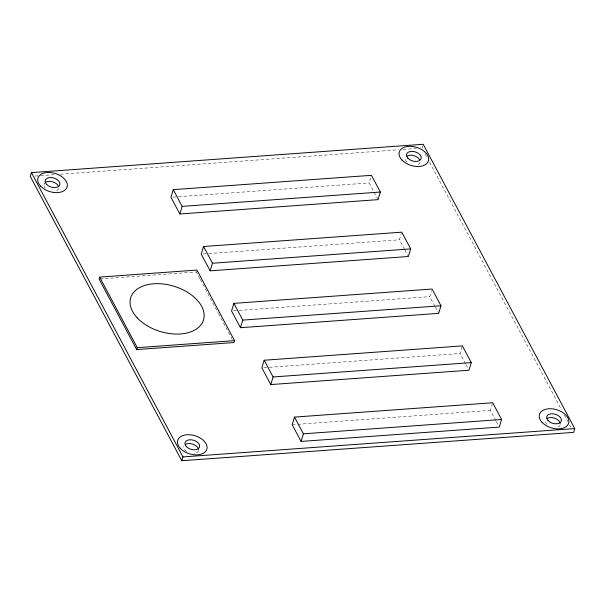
<?xml version="1.0" encoding="UTF-8"?>
<svg xmlns="http://www.w3.org/2000/svg" width="605" height="605" viewBox="0 0 605 605"><rect width="100%" height="100%" fill="white"/><g stroke="black" fill="none" stroke-linecap="round" stroke-linejoin="round"><path stroke-width="0.45" stroke-dasharray="3.02 2.27" d="M44.021 184.283L44.483 182.763M199.877 278.61L196.338 271.963L196.92 270.064M378.042 199.642L369.126 182.922L370.933 177M422.04 148.074L422.736 145.79M404.526 249.336L399.436 239.784L401.244 233.863M434.836 306.198L429.747 296.647L431.554 290.725M465.57 363.862L460.057 353.509L462.122 346.741M495.881 420.717L490.368 410.364L492.689 402.756M34.961 176.078L39.665 175.737M40.611 175.669L53.792 174.716M60.387 174.24L398.491 149.783M403.202 149.435L416.384 148.482M172.803 197.124L177.499 196.784M178.445 196.716L369.126 182.922M203.114 253.987L207.81 253.646M208.755 253.578L399.436 239.784M100.014 278.935L196.338 271.963M233.424 310.849L238.12 310.509M239.058 310.441L429.747 296.647M263.735 367.711L268.431 367.371M269.369 367.303L460.057 353.509M292.17 424.71L296.866 424.37M297.804 424.302L490.368 410.364M425.149 153.912L427.372 158.079M429.595 162.253L561.584 409.872M564.253 414.879L567.808 421.549M569.585 424.884L570.923 427.38M404.957 250.137L408.352 256.505M435.267 307L438.663 313.367M466.001 364.656L468.119 368.634M496.312 421.519L498.429 425.496M200.315 279.442L218.019 312.649M218.465 313.481L232.184 339.224M560.207 424.68A7.615 4.734 17 0 1 557.25 427.327M546.897 424.385A7.615 4.734 17 0 1 545.559 420.528M198.455 450.664A7.615 4.734 17 0 1 193.804 453.606M186.476 451.534A7.615 4.734 17 0 1 183.799 446.513M58.67 188.435A7.615 4.734 17 0 1 55.721 191.074M45.36 188.14A7.615 4.734 17 0 1 44.566 183.164M420.036 162.291A7.615 4.734 17 0 1 417.079 164.931M406.726 161.996A7.615 4.734 17 0 1 405.388 158.139"/><path stroke-width="0.91" d="M31.415 172.614L30.25 176.418L181.803 460.73L573.585 432.386L574.75 428.582L423.197 144.27L31.415 172.614L182.96 456.926L181.803 460.73M99.659 277.098L99.076 279.003L136.7 349.577L233.953 342.543L234.536 340.638L196.92 270.064L99.659 277.098L137.282 347.678L136.7 349.577M173.257 189.652L170.928 197.26L179.844 213.981L378.042 199.642L380.363 192.035L371.455 175.314L173.257 189.652L182.165 206.373L179.844 213.981M203.567 246.515L201.238 254.123L210.154 270.843L408.352 256.505L410.674 248.897L401.765 232.176L203.567 246.515L212.476 263.236L210.154 270.843M233.87 303.37L231.549 310.985L240.465 327.706L438.663 313.367L440.984 305.759L432.068 289.031L233.87 303.37L242.787 320.098L240.465 327.706M264.181 360.232L261.859 367.848L270.775 384.568L468.973 370.23L471.295 362.622L462.379 345.894L264.181 360.232L273.097 376.96L270.775 384.568M294.491 417.095L292.17 424.71L301.078 441.431L499.276 427.092L501.605 419.484L492.689 402.756L294.491 417.095L303.407 433.823L301.078 441.431M182.165 206.373L380.363 192.035M212.476 263.236L410.674 248.897M242.787 320.098L440.984 305.759M137.282 347.678L234.536 340.638M273.097 376.96L471.295 362.622M303.407 433.823L501.605 419.484M182.96 456.926L574.75 428.582M547.109 418.509A7.615 4.734 17 0 1 554.966 418.32A7.615 4.734 17 0 1 560.253 423.424M185.357 444.493A7.615 4.734 17 0 1 193.214 444.304A7.615 4.734 17 0 1 198.501 449.409M45.572 182.264A7.615 4.734 17 0 1 58.262 185.856M406.938 156.12A7.615 4.734 17 0 1 419.62 159.712M137.169 317.776A38.077 23.655 17 0 0 200.996 324.84A38.077 23.655 17 0 0 163.131 283.995A38.077 23.655 17 0 0 137.169 317.776M180.32 448.35A15.231 9.461 17 0 0 205.851 451.171A15.231 9.461 17 0 0 190.704 434.836A15.231 9.461 17 0 0 180.32 448.35M401.902 159.97A15.231 9.461 17 0 0 427.433 162.798A15.231 9.461 17 0 0 412.285 146.455A15.231 9.461 17 0 0 401.902 159.97M542.072 422.366A15.231 9.461 17 0 0 567.603 425.186A15.231 9.461 17 0 0 552.456 408.851A15.231 9.461 17 0 0 542.072 422.366M40.535 186.113A15.231 9.461 17 0 0 66.066 188.941A15.231 9.461 17 0 0 50.918 172.599A15.231 9.461 17 0 0 40.535 186.113M548.054 420.581A7.615 4.734 17 0 0 560.827 421.995A7.615 4.734 17 0 0 553.25 413.828A7.615 4.734 17 0 0 548.054 420.581M407.883 158.192A7.615 4.734 17 0 0 420.656 159.607A7.615 4.734 17 0 0 413.079 151.431A7.615 4.734 17 0 0 407.883 158.192M186.302 446.566A7.615 4.734 17 0 0 199.068 447.98A7.615 4.734 17 0 0 191.498 439.812A7.615 4.734 17 0 0 186.302 446.566M46.525 184.336A7.615 4.734 17 0 0 59.29 185.75A7.615 4.734 17 0 0 51.712 177.575A7.615 4.734 17 0 0 46.525 184.336"/></g></svg>
